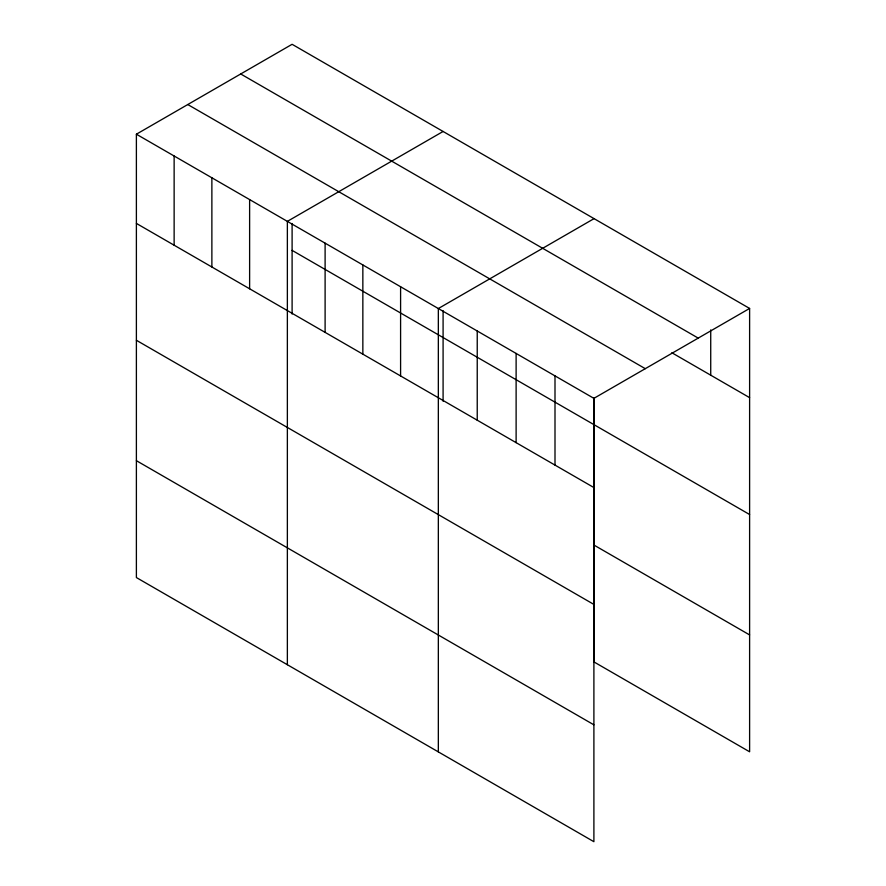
<?xml version="1.0" encoding="UTF-8"?>
<svg xmlns="http://www.w3.org/2000/svg" width="886" height="886" viewBox="0 0 886 886"><rect width="100%" height="100%" fill="white"/><g stroke="black" fill="none" stroke-linecap="round" stroke-linejoin="round"><path stroke-width="1.33" d="M136.389 134.207L593.897 398.346L593.897 841.7L136.389 577.561L136.389 134.207L292.103 44.3L749.611 308.439L749.611 751.793L594.063 661.986L594.063 397.847M443.089 131.471L287.363 221.367L287.363 664.721M594.063 218.632L438.337 308.538L438.337 751.893M593.897 398.346L749.611 308.439M240.715 73.97L698.223 338.109M671.843 352.739L749.611 397.648M187.777 104.537L645.285 368.676M292.103 250.373L749.611 514.511M136.389 223.416L593.897 487.555M594.063 545.123L749.611 634.93M136.389 340.279L593.897 604.418M136.389 460.687L593.897 724.837M710.727 329.902L710.727 375.199M555.001 375.897L555.001 465.095M516.117 353.436L516.117 442.646M477.233 330.987L477.233 420.197M443.089 310.676L443.089 401.203M400.594 286.743L400.594 375.952M362.85 264.958L362.85 354.156M325.107 243.163L325.107 332.372M292.103 223.505L292.103 314.043M249.619 199.583L249.619 288.792M211.876 177.787L211.876 266.996M174.132 155.991L174.132 245.2"/></g></svg>
